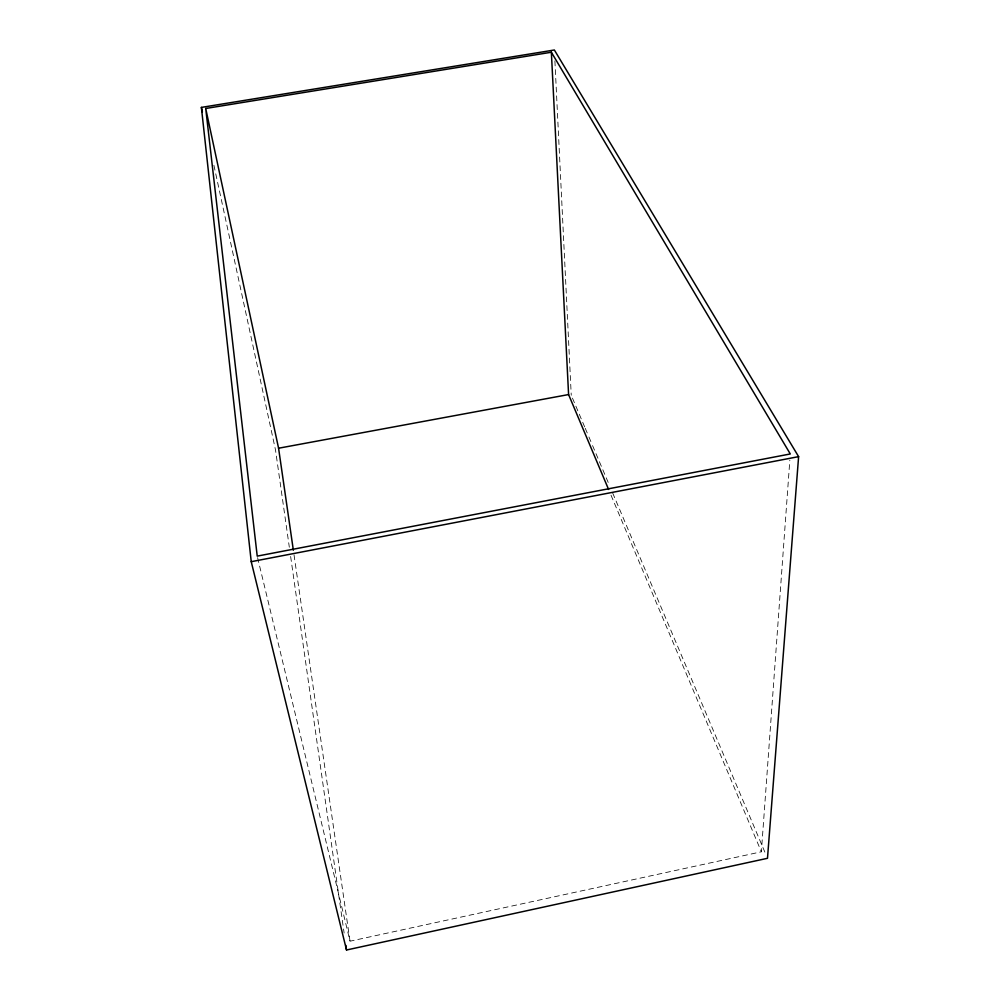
<?xml version="1.0" encoding="UTF-8"?>
<svg xmlns="http://www.w3.org/2000/svg" width="1000" height="1000" viewBox="0 0 1000 1000"><rect width="100%" height="100%" fill="white"/><g stroke="black" fill="none" stroke-linecap="round" stroke-linejoin="round"><path stroke-width="0.75" stroke-dasharray="5 3.75" d="M257.587 557.638L350.025 941.2L761.363 851.8L789.837 460.188M572.463 398.125L584.65 426.887M585.262 428.325L588.312 435.513M588.925 436.95L591.962 444.137M592.575 445.588L608.425 482.975M612.688 493.038L766.263 855.425M611.025 495.213L761.363 851.8M213.9 165.263L275.512 450L289.325 547.225M294.025 554.862L350.025 941.2M290.637 556.475L344.113 933.025M554.9 60.888L571.25 395.25"/><path stroke-width="1.5" d="M798.612 456.637L767.487 858.3L346.525 950L251.238 561.688L201.388 107.4L554.362 50L798.612 456.637L251.238 561.688M293.35 550.225L278.575 448.225L568.587 394.562L608.6 489.462M205.712 108.488L551.362 52.237L790.288 453.963L257.225 556.125L205.712 108.488L278.575 448.225M201.388 107.4L202.375 111.975M345.863 945.375L346.525 950M551.362 52.237L568.587 394.562"/></g></svg>
